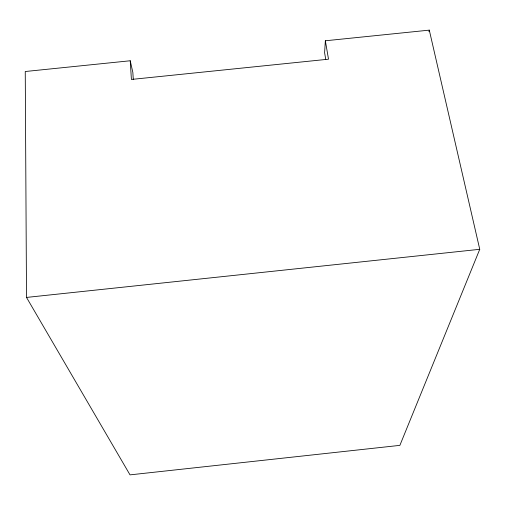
<?xml version="1.0" encoding="UTF-8"?>
<svg xmlns="http://www.w3.org/2000/svg" width="505" height="505" viewBox="0 0 505 505"><rect width="100%" height="100%" fill="white"/><g stroke="black" fill="none" stroke-linecap="round" stroke-linejoin="round"><path stroke-width="0.76" d="M133.288 79.335L132.847 72.404L130.227 60.764L25.25 71.514L26.512 297.426L130.019 474.87L399.878 445.366L479.75 249.306L429.288 30.13L325.353 40.779L324.608 52.728L325.769 59.558M428.966 31.676L429.288 30.13M26.512 297.426L479.75 249.306M325.353 40.779L328.515 59.192L131.401 79.443L130.227 60.764"/></g></svg>
